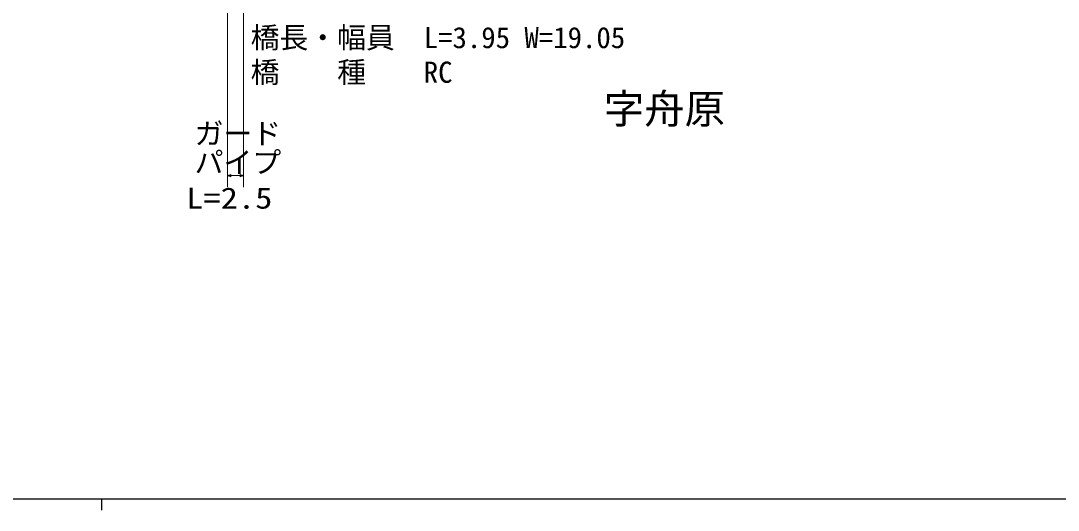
# Model space of a CAD drawing. Units: millimetres, scale not verified. Extents: x 40000 to 680000, y 20000 to 380000.
# Drawn here: x 161014 to 250927, y 204000 to 246426 of the extents above; entities that cross this region are included whole.
import ezdxf
from ezdxf.enums import TextEntityAlignment as Align

# ---------------------------------------------------------------- set-up
doc = ezdxf.new("R2010")
doc.units = ezdxf.units.MM
doc.header["$LTSCALE"] = 1000
for name, color, linetype, lineweight in [('M-BGD', 7, 'Continuous', 25), ('M-STR-HTXT', 7, 'Continuous', 13), ('M-TTL-BAND', 7, 'Continuous', 25)]:
    doc.layers.add(name, color=color, linetype=linetype, lineweight=lineweight)
doc.styles.add('ＭＳ ゴシック', font='')
doc.styles.get('ＭＳ ゴシック').set_extended_font_data('MS Gothic')

msp = doc.modelspace()

# ---------------------------------------------------------------- linework, layer by layer
at = {"layer": 'M-STR-HTXT'}
for p, q in [((178923, 263139), (178923, 232000)), ((180317, 263246), (180317, 232000)), ((178923, 233000), (179223, 233090)), ((178923, 233000), (179223, 232910)), ((178923, 233000), (179223, 233000)), ((179223, 233018), (178983, 233018)), ((179223, 232982), (178983, 232982)), ((179043, 233036), (179223, 233036)), ((179043, 232964), (179223, 232964)), ((179223, 233054), (179103, 233054)), ((179223, 232946), (179103, 232946)), ((179163, 233072), (179223, 233072)), ((179163, 232928), (179223, 232928)), ((179223, 232910), (179223, 233090)), ((179223, 233000), (180017, 233000)), ((180317, 233000), (180017, 233090)), ((180017, 233090), (180017, 232910)), ((180077, 233072), (180017, 233072)), ((180017, 233054), (180137, 233054)), ((180197, 233036), (180017, 233036)), ((180017, 233018), (180257, 233018)), ((180317, 233000), (180017, 232910)), ((180317, 233000), (180017, 233000)), ((180017, 232982), (180257, 232982)), ((180197, 232964), (180017, 232964)), ((180017, 232946), (180137, 232946)), ((180077, 232928), (180017, 232928))]:
    msp.add_line(p, q, dxfattribs=at)
at = {"layer": 'M-TTL-BAND'}
for p, q in [((40000, 205000), (579000, 205000)), ((168000, 205000), (168000, 204000))]:
    msp.add_line(p, q, dxfattribs=at)

# ---------------------------------------------------------------- texts
at = {"layer": 'M-BGD', "style": 'ＭＳ ゴシック'}
for s, height, p in [('橋長・幅員\u3000L=3.95 W=19.05', 1833, (180936, 244966)), ('橋\u3000\u3000種\u3000\u3000RC', 1833, (180936, 241966)), ('字舟原', 2566, (211546, 238798))]:
    msp.add_text(s, height=height, dxfattribs=at).set_placement(p, align=Align.MIDDLE_LEFT)
at = {"layer": 'M-STR-HTXT', "style": 'ＭＳ ゴシック'}
for s, p in [('ガード', (176081, 236651)), ('パイプ', (176081, 234151))]:
    msp.add_text(s, height=1833, dxfattribs=at).set_placement(p, align=Align.MIDDLE_LEFT)
at = {"layer": 'M-STR-HTXT', "style": 'ＭＳ ゴシック', "width": 1.2}
msp.add_text('L=2.5', height=1833, dxfattribs=at).set_placement((175344, 231056), align=Align.MIDDLE_LEFT)

doc.saveas('drawing.dxf')
